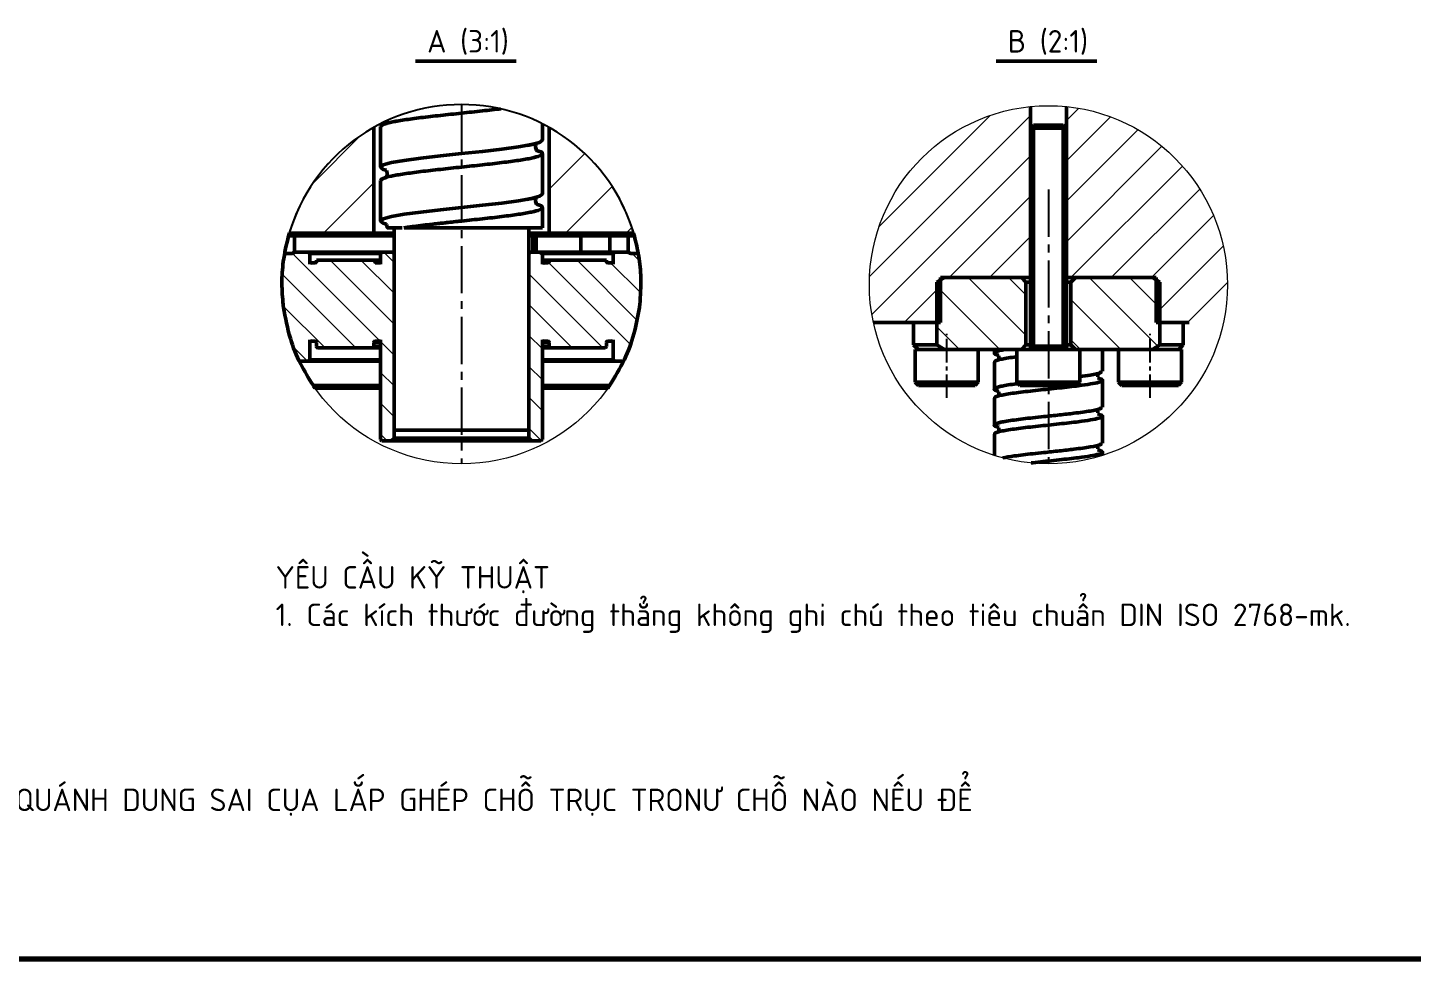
# Model space of a CAD drawing. Header units: millimetres. Extents: x -190 to 12889, y -227 to 3957.
# Drawn here: x 1974.8 to 2282.9, y 1678.5 to 1885.8 of the extents above; entities that cross this region are included whole.
import ezdxf

# ---------------------------------------------------------------- set-up
doc = ezdxf.new("R2010")
doc.units = ezdxf.units.MM
doc.header["$LTSCALE"] = 0.7
doc.linetypes.add('CENTER2', pattern=[1.125, 0.75, -0.125, 0.125, -0.125])
doc.layers.get('0').update_dxf_attribs({"color": 255})
for name, color, linetype, lineweight in [('AM_5', 10, 'Continuous', 25), ('CON', 7, 'Continuous', 50), ('DIM', 94, 'Continuous', 25), ('KHUNGBV', 5, 'Continuous', 70), ('mãnh', 7, 'Continuous', 18), ('TEXT', 7, 'Continuous', 25)]:
    doc.layers.add(name, color=color, linetype=linetype, lineweight=lineweight)
doc.styles.add('TCVN-7284', font='tcvn+7284-2003r.ttf')
doc.styles.add('TCVN7824', font='tcvn+7284-2003r.ttf', dxfattribs={"height": 3.5})
pattern_1 = [(135, (-5204.297, -5185.747), (-4.490128, -4.490128), [])]
pattern_2 = [(45, (-9038.015, -8416.864), (-6.735192, 6.735192), [])]
pattern_3 = [(135, (-9038.015, -8416.864), (-3.434948, -3.434948), [])]

# ---------------------------------------------------------------- blocks, each defined once
blk = doc.blocks.new('*U856')
at = {"layer": 'AM_5', "color": 0, "linetype": 'CENTER2', "ltscale": 20, "transparency": 16777216}
blk.add_line((0, 56.91), (0, -3.86), dxfattribs=at)
blk = doc.blocks.new('dfhjd')
at = {"layer": 'KHUNGBV', "color": 9, "ltscale": 5}
blk.add_line((7718.44, 2639.71), (6559.44, 2639.71), dxfattribs=at)
blk = doc.blocks.new('*U854')
at = {"layer": 'AM_5', "color": 0, "linetype": 'CENTER2', "ltscale": 10, "transparency": 16777216}
blk.add_line((0, -7.15), (0, 7.15), dxfattribs=at)
blk = doc.blocks.new('*U855')
at = {"layer": 'AM_5', "color": 0, "linetype": 'CENTER2', "ltscale": 10, "transparency": 16777216}
blk.add_line((0, -7.15), (0, 7.15), dxfattribs=at)
blk = doc.blocks.new('*U861')
at = {"layer": 'AM_5', "color": 0, "linetype": 'CENTER2', "ltscale": 20, "transparency": 16777216}
blk.add_line((0, 39.97), (0, -39.97), dxfattribs=at)

msp = doc.modelspace()

# ---------------------------------------------------------------- hatches: boundary and pattern name
at = {"linetype": 'Continuous', "lineweight": 18}
h = msp.add_hatch(dxfattribs=at)
h.set_pattern_fill('ANSI31', color=92, scale=2, style=0)
h.set_pattern_definition([(45, (-5204.297, -5185.747), (-4.490128, 4.490128), [])])
edge = h.paths.add_edge_path()
edge.add_line((2162.988, 1820.2115), (2177.925, 1820.2115))
edge.add_line((2177.925, 1820.2115), (2177.925, 1830.2115))
edge.add_line((2177.925, 1830.2115), (2197.925, 1830.2115))
edge.add_line((2197.925, 1830.2115), (2197.9276, 1868.238))
edge.add_arc((2201.926, 1828.6066), 39.8327, 95.761011, 192.166746)
h = msp.add_hatch(dxfattribs=at)
h.set_pattern_fill('ANSI31', color=92, scale=2, style=0)
h.set_pattern_definition([(45, (-1523.4586, 605.308), (-4.490128, 4.490128), [])])
edge = h.paths.add_edge_path()
edge.add_line((2225.925, 1820.2115), (2240.862, 1820.2115))
edge.add_arc((2201.9209, 1828.6059), 39.8356, 347.835136, 444.229997)
edge.add_line((2205.9258, 1868.2397), (2205.925, 1830.2115))
edge.add_line((2205.925, 1830.2115), (2225.925, 1830.2115))
edge.add_line((2225.925, 1830.2115), (2225.925, 1820.2115))
h = msp.add_hatch(dxfattribs=at)
h.set_pattern_fill('ANSI31', color=92, scale=3, style=0)
h.set_pattern_definition(pattern_2)
edge = h.paths.add_edge_path(flags=0)
edge.add_line((2051.8184, 1840.074), (2051.8184, 1863.6117))
edge.add_arc((2071.3184, 1828.749), 39.9457, 119.219907, 163.530214)
edge.add_line((2033.0117, 1840.074), (2051.8184, 1840.074))
h = msp.add_hatch(dxfattribs=at)
h.set_pattern_fill('ANSI31', color=92, scale=3, style=0)
h.set_pattern_definition(pattern_2)
edge = h.paths.add_edge_path(flags=0)
edge.add_arc((2071.3184, 1828.749), 39.9457, 16.469786, 60.780093)
edge.add_line((2090.8184, 1863.6117), (2090.8184, 1840.074))
edge.add_line((2090.8184, 1840.074), (2109.6251, 1840.074))
h = msp.add_hatch(dxfattribs=at)
h.set_pattern_fill('ANSI31', color=70, scale=1.53, angle=90, style=0)
h.set_pattern_definition(pattern_3)
edge = h.paths.add_edge_path(flags=0)
edge.add_line((2037.2684, 1811.574), (2037.5684, 1811.874))
edge.add_line((2037.5684, 1811.874), (2037.5684, 1816.374))
edge.add_arc((2037.8684, 1816.374), 0.3, 180, 270)
edge.add_line((2037.8684, 1816.074), (2038.7684, 1816.074))
edge.add_arc((2038.7684, 1815.774), 0.3, 0, 90, ccw=False)
edge.add_line((2039.0684, 1815.774), (2039.0684, 1814.874))
edge.add_arc((2039.3684, 1814.874), 0.3, 180, 270)
edge.add_line((2039.3684, 1814.574), (2051.5184, 1814.574))
edge.add_arc((2051.5184, 1814.874), 0.3, 270, 360)
edge.add_line((2051.8184, 1814.874), (2051.8184, 1815.774))
edge.add_arc((2052.1184, 1815.774), 0.3, 90, 180, ccw=False)
edge.add_line((2052.1184, 1816.074), (2053.0184, 1816.074))
edge.add_arc((2053.0184, 1816.374), 0.3, 270, 360)
edge.add_line((2053.3184, 1816.374), (2053.3184, 1794.174))
edge.add_line((2053.3184, 1794.174), (2053.6184, 1793.874))
edge.add_line((2053.6184, 1793.874), (2055.7184, 1793.874))
edge.add_line((2055.7184, 1793.874), (2056.3184, 1794.474))
edge.add_line((2056.3184, 1794.474), (2056.3184, 1835.574))
edge.add_line((2056.3184, 1835.574), (2056.0184, 1835.874))
edge.add_line((2056.0184, 1835.874), (2053.6184, 1835.874))
edge.add_line((2053.6184, 1835.874), (2053.3184, 1835.574))
edge.add_line((2053.3184, 1835.574), (2053.3184, 1833.174))
edge.add_arc((2053.0184, 1833.174), 0.3, 360, 450)
edge.add_line((2053.0184, 1833.474), (2052.1184, 1833.474))
edge.add_arc((2052.1184, 1833.774), 0.3, 180, 270, ccw=False)
edge.add_line((2051.8184, 1833.774), (2051.8184, 1834.074))
edge.add_line((2051.8184, 1834.074), (2039.0684, 1834.074))
edge.add_line((2039.0684, 1834.074), (2039.0684, 1833.774))
edge.add_arc((2038.7684, 1833.774), 0.3, 270, 360, ccw=False)
edge.add_line((2038.7684, 1833.474), (2037.8684, 1833.474))
edge.add_arc((2037.8684, 1833.174), 0.3, 90, 180)
edge.add_line((2037.5684, 1833.174), (2037.5684, 1835.574))
edge.add_line((2037.5684, 1835.574), (2037.2684, 1835.874))
edge.add_line((2037.2684, 1835.874), (2034.1184, 1835.874))
edge.add_line((2034.1184, 1835.874), (2033.9062, 1835.6619))
edge.add_arc((2033.6941, 1835.874), 0.3, 270, 315, ccw=False)
edge.add_line((2033.6941, 1835.574), (2031.9601, 1835.574))
edge.add_arc((2071.3184, 1828.749), 39.9457, 170.162367, 205.464971)
edge.add_line((2035.2535, 1811.574), (2037.2684, 1811.574))
h = msp.add_hatch(dxfattribs=at)
h.set_pattern_fill('ANSI31', color=70, scale=1.53, angle=90, style=0)
h.set_pattern_definition(pattern_3)
edge = h.paths.add_edge_path(flags=0)
edge.add_arc((2071.3184, 1828.749), 39.9457, 334.535029, 369.837633)
edge.add_line((2110.6767, 1835.574), (2108.9426, 1835.574))
edge.add_arc((2108.9426, 1835.874), 0.3, 225, 270, ccw=False)
edge.add_line((2108.7305, 1835.6619), (2108.5184, 1835.874))
edge.add_line((2108.5184, 1835.874), (2105.3684, 1835.874))
edge.add_line((2105.3684, 1835.874), (2105.0684, 1835.574))
edge.add_line((2105.0684, 1835.574), (2105.0684, 1833.174))
edge.add_arc((2104.7684, 1833.174), 0.3, 0, 90)
edge.add_line((2104.7684, 1833.474), (2103.8684, 1833.474))
edge.add_arc((2103.8684, 1833.774), 0.3, 180, 270, ccw=False)
edge.add_line((2103.5684, 1833.774), (2103.5684, 1834.074))
edge.add_line((2103.5684, 1834.074), (2090.8184, 1834.074))
edge.add_line((2090.8184, 1834.074), (2090.8184, 1833.774))
edge.add_arc((2090.5184, 1833.774), 0.3, 270, 360, ccw=False)
edge.add_line((2090.5184, 1833.474), (2089.6184, 1833.474))
edge.add_arc((2089.6184, 1833.174), 0.3, 90, 180)
edge.add_line((2089.3184, 1833.174), (2089.3184, 1835.574))
edge.add_line((2089.3184, 1835.574), (2089.0184, 1835.874))
edge.add_line((2089.0184, 1835.874), (2086.6184, 1835.874))
edge.add_line((2086.6184, 1835.874), (2086.3184, 1835.574))
edge.add_line((2086.3184, 1835.574), (2086.3184, 1794.474))
edge.add_line((2086.3184, 1794.474), (2086.9184, 1793.874))
edge.add_line((2086.9184, 1793.874), (2089.0184, 1793.874))
edge.add_line((2089.0184, 1793.874), (2089.3184, 1794.174))
edge.add_line((2089.3184, 1794.174), (2089.3184, 1816.374))
edge.add_arc((2089.6184, 1816.374), 0.3, 180, 270)
edge.add_line((2089.6184, 1816.074), (2090.5184, 1816.074))
edge.add_arc((2090.5184, 1815.774), 0.3, 0, 90, ccw=False)
edge.add_line((2090.8184, 1815.774), (2090.8184, 1814.874))
edge.add_arc((2091.1184, 1814.874), 0.3, 180, 270)
edge.add_line((2091.1184, 1814.574), (2103.2684, 1814.574))
edge.add_arc((2103.2684, 1814.874), 0.3, 270, 360)
edge.add_line((2103.5684, 1814.874), (2103.5684, 1815.774))
edge.add_arc((2103.8684, 1815.774), 0.3, 90, 180, ccw=False)
edge.add_line((2103.8684, 1816.074), (2104.7684, 1816.074))
edge.add_arc((2104.7684, 1816.374), 0.3, 270, 360)
edge.add_line((2105.0684, 1816.374), (2105.0684, 1811.874))
edge.add_line((2105.0684, 1811.874), (2105.3684, 1811.574))
edge.add_line((2105.3684, 1811.574), (2107.3833, 1811.574))
h = msp.add_hatch(dxfattribs=at)
h.set_pattern_fill('ANSI31', scale=2, angle=90, style=0)
h.set_pattern_definition(pattern_1)
edge = h.paths.add_edge_path(flags=0)
edge.add_line((2196.925, 1815.2115), (2196.925, 1829.2115))
edge.add_line((2196.925, 1829.2115), (2195.925, 1830.2115))
edge.add_line((2195.925, 1830.2115), (2178.7679, 1830.2115))
edge.add_spline(control_points=[(2178.7679, 1830.2115), (2178.2089, 1829.8838), (2177.6532, 1829.5502), (2177.1006, 1829.2115)], knot_values=[0.05184248, 0.05184248, 0.05184248, 0.05184248, 0.05280895, 0.05280895, 0.05280895, 0.05280895], weights=[1, 1, 1, 1], degree=3, periodic=0)
edge.add_line((2177.1006, 1829.2115), (2177.1006, 1815.2115))
edge.add_spline(control_points=[(2177.1006, 1815.2115), (2177.6532, 1814.8728), (2178.2089, 1814.5393), (2178.7679, 1814.2115)], knot_values=[0.0264124, 0.0264124, 0.0264124, 0.0264124, 0.02738315, 0.02738315, 0.02738315, 0.02738315], weights=[1, 1, 1, 1], degree=3, periodic=0)
edge.add_line((2178.7679, 1814.2115), (2195.925, 1814.2115))
edge.add_line((2195.925, 1814.2115), (2196.925, 1815.2115))
h = msp.add_hatch(dxfattribs=at)
h.set_pattern_fill('ANSI31', scale=2, angle=90, style=0)
h.set_pattern_definition(pattern_1)
edge = h.paths.add_edge_path(flags=0)
edge.add_line((2207.925, 1814.2115), (2225.0821, 1814.2115))
edge.add_spline(control_points=[(2225.0821, 1814.2115), (2225.6412, 1814.5393), (2226.1969, 1814.8728), (2226.7494, 1815.2115)], knot_values=[0.05184248, 0.05184248, 0.05184248, 0.05184248, 0.05280895, 0.05280895, 0.05280895, 0.05280895], weights=[1, 1, 1, 1], degree=3, periodic=0)
edge.add_line((2226.7494, 1815.2115), (2226.7494, 1829.2115))
edge.add_spline(control_points=[(2226.7494, 1829.2115), (2226.1969, 1829.5502), (2225.6412, 1829.8838), (2225.0821, 1830.2115)], knot_values=[0.0264124, 0.0264124, 0.0264124, 0.0264124, 0.02738315, 0.02738315, 0.02738315, 0.02738315], weights=[1, 1, 1, 1], degree=3, periodic=0)
edge.add_line((2225.0821, 1830.2115), (2207.925, 1830.2115))
edge.add_line((2207.925, 1830.2115), (2206.925, 1829.2115))
edge.add_line((2206.925, 1829.2115), (2206.925, 1815.2115))
edge.add_line((2206.925, 1815.2115), (2207.925, 1814.2115))

# ---------------------------------------------------------------- linework, layer by layer
at = {"color": 7, "linetype": 'Continuous', "lineweight": 18}
for centre, radius in [((2071.3184, 1828.749), 39.974), ((2201.925, 1828.6068), 39.8317), ((2201.925, 1828.6068), 39.8317)]:
    msp.add_circle(centre, radius, dxfattribs=at)
at = {"color": 7, "linetype": 'Continuous', "lineweight": 25}
for centre, radius, start, end in [((2071.3184, 1828.749), 39.9457, 16.469786, 163.530214), ((2052.1184, 1833.774), 0.3, 180, 270), ((2053.0184, 1833.174), 0.3, 0, 90)]:
    msp.add_arc(centre, radius, start, end, dxfattribs=at)
at = {"layer": 'CON', "ltscale": 0.2}
for p, q in [((2061.101, 1878.3159), (2083.5003, 1878.3159)), ((2190.3057, 1878.3159), (2212.705, 1878.3159))]:
    msp.add_line(p, q, dxfattribs=at)
at = {"layer": 'CON', "color": 7, "linetype": 'Continuous'}
for p, q in [((2197.9068, 1830.2115), (2197.9276, 1868.238)), ((2205.9258, 1868.2364), (2205.9198, 1830.2114)), ((2056.0489, 1864.8298), (2056.6647, 1864.952)), ((2089.3184, 1860.774), (2089.3184, 1864.4411)), ((2051.8184, 1863.6117), (2051.8184, 1840.074)), ((2053.3184, 1863.774), (2053.3184, 1854.774)), ((2090.8184, 1840.074), (2090.8184, 1863.6117)), ((2089.3184, 1848.774), (2089.3184, 1857.774)), ((2053.3184, 1851.774), (2053.3184, 1842.774)), ((2056.0489, 1852.8298), (2056.6647, 1852.952)), ((2089.3184, 1841.274), (2089.3184, 1845.774)), ((2032.8394, 1839.474), (2032.81, 1839.474)), ((2032.9822, 1840.074), (2033.0117, 1840.074)), ((2051.8184, 1840.074), (2033.0117, 1840.074)), ((2056.3184, 1840.074), (2051.8184, 1840.074)), ((2056.3184, 1841.274), (2056.3184, 1796.274)), ((2089.3184, 1841.274), (2058.5905, 1841.274)), ((2089.3184, 1841.274), (2086.3184, 1841.274)), ((2086.3184, 1796.274), (2086.3184, 1841.274)), ((2089.3184, 1841.274), (2086.3184, 1841.274)), ((2090.8184, 1840.074), (2086.3184, 1840.074)), ((2087.1696, 1835.874), (2087.1696, 1839.474)), ((2087.9682, 1839.474), (2087.1696, 1839.474)), ((2087.9682, 1835.874), (2087.9682, 1839.474)), ((2097.9215, 1839.474), (2087.9682, 1839.474)), ((2109.6251, 1840.074), (2090.8184, 1840.074)), ((2097.9215, 1835.874), (2097.9215, 1839.474)), ((2104.371, 1839.474), (2097.9215, 1839.474)), ((2108.4319, 1839.474), (2104.371, 1839.474)), ((2104.371, 1835.874), (2104.371, 1839.474)), ((2109.757, 1839.474), (2108.4319, 1839.474)), ((2109.6251, 1840.074), (2109.6546, 1840.074)), ((2109.8268, 1839.474), (2109.7974, 1839.474)), ((2031.9601, 1835.574), (2033.6941, 1835.574)), ((2033.9062, 1835.6619), (2034.1184, 1835.874)), ((2034.1184, 1835.874), (2037.2684, 1835.874)), ((2037.2684, 1835.874), (2037.5684, 1835.574)), ((2037.2684, 1835.874), (2053.6184, 1835.874)), ((2037.5684, 1835.574), (2037.5684, 1833.174)), ((2053.3184, 1835.574), (2037.5684, 1835.574)), ((2037.8684, 1833.474), (2038.7684, 1833.474)), ((2039.0684, 1833.774), (2039.0684, 1834.074)), ((2039.0684, 1834.074), (2051.8184, 1834.074)), ((2051.8184, 1833.774), (2051.8184, 1834.074)), ((2053.3184, 1834.074), (2051.8184, 1834.074)), ((2052.1184, 1833.474), (2053.0184, 1833.474)), ((2053.0184, 1833.474), (2053.3184, 1833.474)), ((2053.3184, 1835.574), (2053.6184, 1835.874)), ((2053.3184, 1833.174), (2053.3184, 1835.574)), ((2053.6184, 1835.874), (2056.0184, 1835.874)), ((2056.0184, 1835.874), (2056.3184, 1835.574)), ((2056.0184, 1835.874), (2056.3184, 1835.874)), ((2056.3184, 1794.474), (2056.3184, 1835.574)), ((2086.3184, 1835.574), (2086.6184, 1835.874)), ((2086.3184, 1835.874), (2086.6184, 1835.874)), ((2086.3184, 1835.574), (2086.3184, 1794.474)), ((2086.6184, 1835.874), (2089.0184, 1835.874)), ((2089.0184, 1835.874), (2105.3684, 1835.874)), ((2089.0184, 1835.874), (2089.3184, 1835.574)), ((2105.0684, 1835.574), (2089.3184, 1835.574)), ((2089.3184, 1835.574), (2089.3184, 1833.174)), ((2090.8184, 1834.074), (2089.3184, 1834.074)), ((2089.3184, 1833.474), (2089.6184, 1833.474)), ((2089.6184, 1833.474), (2090.5184, 1833.474)), ((2090.8184, 1834.074), (2090.8184, 1833.774)), ((2090.8184, 1834.074), (2103.5684, 1834.074)), ((2103.5684, 1834.074), (2103.5684, 1833.774)), ((2103.8684, 1833.474), (2104.7684, 1833.474)), ((2105.0684, 1835.574), (2105.3684, 1835.874)), ((2105.0684, 1833.174), (2105.0684, 1835.574)), ((2105.3684, 1835.874), (2108.5184, 1835.874)), ((2108.5184, 1835.874), (2108.7305, 1835.6619)), ((2108.9426, 1835.574), (2110.6767, 1835.574)), ((2177.1006, 1829.2115), (2178.7679, 1830.2115)), ((2177.925, 1830.2115), (2197.925, 1830.2115)), ((2177.925, 1830.2115), (2177.925, 1820.2115)), ((2178.7679, 1830.2115), (2195.925, 1830.2115)), ((2195.925, 1830.2115), (2196.925, 1829.2115)), ((2205.925, 1830.2115), (2225.925, 1830.2115)), ((2206.925, 1829.2115), (2207.925, 1830.2115)), ((2207.925, 1830.2115), (2225.0821, 1830.2115)), ((2225.0821, 1830.2115), (2226.7494, 1829.2115)), ((2225.925, 1820.2115), (2225.925, 1830.2115)), ((2177.1006, 1829.2115), (2177.1006, 1815.2115)), ((2196.925, 1815.2115), (2196.925, 1829.2115)), ((2197.925, 1829.2115), (2196.925, 1829.2115)), ((2206.925, 1829.2115), (2205.925, 1829.2115)), ((2206.925, 1829.2115), (2206.925, 1815.2115)), ((2226.7494, 1815.2115), (2226.7494, 1829.2115)), ((2031.607, 1824.174), (2031.6355, 1824.174)), ((2111.0012, 1824.174), (2111.0297, 1824.174)), ((2031.7093, 1823.574), (2031.6808, 1823.574)), ((2110.956, 1823.574), (2110.9274, 1823.574)), ((2165.1893, 1820.2115), (2162.988, 1820.2115)), ((2165.4086, 1820.2115), (2165.1893, 1820.2115)), ((2165.4086, 1820.2115), (2177.925, 1820.2115)), ((2171.925, 1820.2115), (2171.925, 1815.2115)), ((2225.925, 1820.2115), (2233.0613, 1820.2115)), ((2231.925, 1820.2115), (2231.925, 1815.9203)), ((2233.2806, 1820.2115), (2233.0613, 1820.2115)), ((2037.5684, 1816.374), (2037.5684, 1811.874)), ((2038.7684, 1816.074), (2037.8684, 1816.074)), ((2039.0684, 1814.874), (2039.0684, 1815.774)), ((2051.8184, 1814.874), (2051.8184, 1815.774)), ((2053.0184, 1816.074), (2052.1184, 1816.074)), ((2053.3184, 1816.074), (2053.0184, 1816.074)), ((2053.3184, 1794.174), (2053.3184, 1816.374)), ((2089.3184, 1816.374), (2089.3184, 1794.174)), ((2089.6184, 1816.074), (2089.3184, 1816.074)), ((2090.5184, 1816.074), (2089.6184, 1816.074)), ((2090.8184, 1815.774), (2090.8184, 1814.874)), ((2103.5684, 1815.774), (2103.5684, 1814.874)), ((2104.7684, 1816.074), (2103.8684, 1816.074)), ((2105.0684, 1811.874), (2105.0684, 1816.374)), ((2172.925, 1814.2115), (2171.925, 1815.2115)), ((2171.925, 1815.2115), (2177.1006, 1815.2115)), ((2178.7679, 1814.2115), (2177.1006, 1815.2115)), ((2196.925, 1815.2115), (2195.925, 1814.2115)), ((2196.925, 1815.2115), (2197.925, 1815.2115)), ((2205.925, 1815.2115), (2206.925, 1815.2115)), ((2207.925, 1814.2115), (2206.925, 1815.2115)), ((2226.7494, 1815.2115), (2225.0821, 1814.2115)), ((2226.7494, 1815.2115), (2231.641, 1815.2115)), ((2230.925, 1814.2115), (2231.4335, 1814.72)), ((2231.4335, 1814.72), (2231.925, 1815.2115)), ((2231.641, 1815.2115), (2231.925, 1815.2115)), ((2231.925, 1815.9203), (2231.925, 1815.2115)), ((2037.2684, 1811.574), (2035.2535, 1811.574)), ((2037.5684, 1811.874), (2037.2684, 1811.574)), ((2053.3184, 1811.574), (2037.2684, 1811.574)), ((2037.5684, 1811.874), (2053.3184, 1811.874)), ((2039.3684, 1814.574), (2051.5184, 1814.574)), ((2053.3184, 1814.574), (2051.5184, 1814.574)), ((2091.1184, 1814.574), (2089.3184, 1814.574)), ((2089.3184, 1811.874), (2105.0684, 1811.874)), ((2105.3684, 1811.574), (2089.3184, 1811.574)), ((2091.1184, 1814.574), (2103.2684, 1814.574)), ((2105.3684, 1811.574), (2105.0684, 1811.874)), ((2107.3833, 1811.574), (2105.3684, 1811.574)), ((2172.925, 1814.2115), (2172.2976, 1814.2115)), ((2172.2976, 1806.9115), (2172.2976, 1814.2115)), ((2172.2976, 1814.2115), (2186.2976, 1814.2115)), ((2172.2976, 1806.9115), (2172.2976, 1814.2115)), ((2178.7679, 1814.2115), (2172.925, 1814.2115)), ((2178.7679, 1814.2115), (2195.925, 1814.2115)), ((2186.2976, 1814.2115), (2186.2976, 1806.9115)), ((2186.2976, 1814.2115), (2186.2976, 1806.9115)), ((2189.925, 1814.2115), (2189.925, 1813.3839)), ((2194.925, 1806.9115), (2194.925, 1814.2115)), ((2194.925, 1814.2115), (2208.925, 1814.2115)), ((2207.925, 1814.2115), (2225.0821, 1814.2115)), ((2208.925, 1814.2115), (2208.925, 1806.9115)), ((2208.925, 1814.1788), (2209.1806, 1814.2115)), ((2213.925, 1809.3839), (2213.925, 1814.2115)), ((2217.5524, 1806.9115), (2217.5524, 1814.2115)), ((2217.5524, 1806.9115), (2217.5524, 1814.2115)), ((2230.925, 1814.2115), (2225.0821, 1814.2115)), ((2231.2094, 1814.2115), (2230.925, 1814.2115)), ((2231.5524, 1814.2115), (2231.2094, 1814.2115)), ((2231.5524, 1814.2115), (2231.5524, 1806.9115)), ((2189.925, 1811.3839), (2189.925, 1805.3839)), ((2038.3291, 1806.174), (2038.3635, 1806.174)), ((2038.7826, 1805.574), (2038.7478, 1805.574)), ((2053.3184, 1805.574), (2038.7826, 1805.574)), ((2103.8541, 1805.574), (2089.3184, 1805.574)), ((2103.8889, 1805.574), (2103.8541, 1805.574)), ((2104.2733, 1806.174), (2104.3076, 1806.174)), ((2172.9976, 1806.2115), (2172.2976, 1806.9115)), ((2172.2976, 1806.9115), (2186.2976, 1806.9115)), ((2172.9976, 1806.2115), (2172.2976, 1806.9115)), ((2172.2976, 1806.9115), (2186.2976, 1806.9115)), ((2172.9976, 1806.2115), (2185.5976, 1806.2115)), ((2172.9976, 1806.2115), (2185.5976, 1806.2115)), ((2186.2976, 1806.9115), (2185.5976, 1806.2115)), ((2186.2976, 1806.9115), (2185.5976, 1806.2115)), ((2195.625, 1806.2115), (2194.925, 1806.9115)), ((2194.925, 1806.9115), (2208.925, 1806.9115)), ((2195.625, 1806.2115), (2208.225, 1806.2115)), ((2208.925, 1806.9115), (2208.225, 1806.2115)), ((2213.925, 1801.3839), (2213.925, 1807.3839)), ((2218.2524, 1806.2115), (2217.5524, 1806.9115)), ((2217.5524, 1806.9115), (2231.5524, 1806.9115)), ((2218.2524, 1806.2115), (2217.5524, 1806.9115)), ((2217.5524, 1806.9115), (2231.5524, 1806.9115)), ((2218.2524, 1806.2115), (2230.8524, 1806.2115)), ((2218.2524, 1806.2115), (2230.8524, 1806.2115)), ((2226.2172, 1806.2115), (2224.5524, 1806.2115)), ((2231.5524, 1806.9115), (2230.8524, 1806.2115)), ((2231.5524, 1806.9115), (2230.8524, 1806.2115)), ((2189.925, 1803.3839), (2189.925, 1797.3839)), ((2213.925, 1796.7667), (2213.925, 1799.3839)), ((2086.3184, 1796.274), (2056.3184, 1796.274)), ((2213.925, 1793.3839), (2213.925, 1796.7667)), ((2053.6184, 1793.874), (2053.3184, 1794.174)), ((2053.6184, 1793.874), (2055.7184, 1793.874)), ((2056.3184, 1794.474), (2055.7184, 1793.874)), ((2086.9184, 1793.874), (2055.7184, 1793.874)), ((2056.3184, 1794.474), (2086.3184, 1794.474)), ((2086.9184, 1793.874), (2086.3184, 1794.474)), ((2086.9184, 1793.874), (2089.0184, 1793.874)), ((2089.3184, 1794.174), (2089.0184, 1793.874)), ((2189.925, 1795.3839), (2189.925, 1794.7998)), ((2189.925, 1794.7998), (2189.925, 1790.6256)), ((2213.925, 1790.6256), (2213.925, 1791.3839))]:
    msp.add_line(p, q, dxfattribs=at)
at = {"layer": 'CON', "color": 6, "linetype": 'Continuous'}
for p, q in [((2197.925, 1863.4347), (2198.625, 1864.1347)), ((2198.625, 1864.1347), (2205.225, 1864.1347)), ((2205.225, 1864.1347), (2205.925, 1863.4347)), ((2197.925, 1814.2115), (2197.925, 1863.4347)), ((2197.925, 1863.4347), (2205.925, 1863.4347)), ((2205.925, 1814.2115), (2205.925, 1863.4347))]:
    msp.add_line(p, q, dxfattribs=at)
at = {"layer": 'CON', "color": 8, "linetype": 'Continuous'}
for p, q in [((2198.625, 1814.9115), (2198.625, 1864.1347)), ((2205.225, 1814.9115), (2205.225, 1864.1347)), ((2034.2048, 1839.474), (2033.0016, 1839.474)), ((2034.2048, 1835.874), (2034.2048, 1839.474)), ((2056.3184, 1839.474), (2034.2048, 1839.474)), ((2087.1696, 1839.474), (2086.3184, 1839.474)), ((2108.4319, 1835.874), (2108.4319, 1839.474)), ((2051.8184, 1833.774), (2053.3184, 1833.774)), ((2089.3184, 1833.774), (2090.8184, 1833.774)), ((2053.3184, 1815.774), (2051.8184, 1815.774)), ((2051.8184, 1814.874), (2053.3184, 1814.874)), ((2090.8184, 1815.774), (2089.3184, 1815.774)), ((2089.3184, 1814.874), (2090.8184, 1814.874)), ((2197.925, 1814.2115), (2198.625, 1814.9115)), ((2197.925, 1814.9115), (2205.925, 1814.9115)), ((2205.225, 1814.9115), (2205.925, 1814.2115)), ((2038.3291, 1806.174), (2053.3184, 1806.174)), ((2089.3184, 1806.174), (2104.3076, 1806.174))]:
    msp.add_line(p, q, dxfattribs=at)
at = {"layer": 'CON', "ltscale": 5}
for p, q in [((2217.9887, 1678.5357), (2277.9887, 1678.5357)), ((2262.9887, 1678.5357), (2277.9887, 1678.5357)), ((2277.9887, 1678.5357), (2304.2387, 1678.5357))]:
    msp.add_line(p, q, dxfattribs=at)
at = {"layer": 'CON', "color": 7, "linetype": 'Continuous', "flags": 128}
for points in [[(2054.609, 1854.0857), (2053.9317, 1854.274), (2053.3184, 1854.774), (2053.9317, 1855.274), (2055.7299, 1855.774), (2058.5905, 1856.274), (2062.3184, 1856.774), (2066.6596, 1857.274), (2071.3184, 1857.774), (2075.9771, 1858.274), (2080.3184, 1858.774), (2084.0463, 1859.274), (2086.9068, 1859.774), (2088.705, 1860.274), (2089.3184, 1860.774), (2089.3184, 1860.774)], [(2054.609, 1842.0857), (2053.9317, 1842.274), (2053.3184, 1842.774), (2053.9317, 1843.274), (2055.7299, 1843.774), (2058.5905, 1844.274), (2062.3184, 1844.774), (2066.6596, 1845.274), (2071.3184, 1845.774), (2075.9771, 1846.274), (2080.3184, 1846.774), (2084.0463, 1847.274), (2086.9068, 1847.774), (2088.705, 1848.274), (2089.3184, 1848.774), (2089.3184, 1848.774)]]:
    msp.add_lwpolyline(points, dxfattribs=at)
at = {"layer": 'CON', "color": 7, "linetype": 'Continuous'}
for centre, radius, start, end in [((2033.6518, 1839.522), 0.5551, 355.042454, 83.985456), ((2108.9849, 1839.522), 0.5551, 96.014544, 184.957546), ((2033.6941, 1835.874), 0.3, 270, 315), ((2037.8684, 1833.174), 0.3, 90, 180), ((2038.7684, 1833.774), 0.3, 270, 360), ((2089.6184, 1833.174), 0.3, 90, 180), ((2090.5184, 1833.774), 0.3, 270, 0), ((2103.8684, 1833.774), 0.3, 180, 270), ((2104.7684, 1833.174), 0.3, 0, 90), ((2108.9426, 1835.874), 0.3, 225, 270), ((2037.8684, 1816.374), 0.3, 180, 270), ((2038.7684, 1815.774), 0.3, 0, 90), ((2039.3684, 1814.874), 0.3, 180, 270), ((2051.5184, 1814.874), 0.3, 270, 0), ((2052.1184, 1815.774), 0.3, 90, 180), ((2053.0184, 1816.374), 0.3, 270, 0), ((2089.6184, 1816.374), 0.3, 180, 270), ((2090.5184, 1815.774), 0.3, 0, 90), ((2091.1184, 1814.874), 0.3, 180, 270), ((2103.2684, 1814.874), 0.3, 270, 0), ((2103.8684, 1815.774), 0.3, 90, 180), ((2104.7684, 1816.374), 0.3, 270, 0)]:
    msp.add_arc(centre, radius, start, end, dxfattribs=at)
for points, knots in [([(2053.3184, 1863.774), (2053.4378, 1863.9407), (2053.6766, 1864.274), (2055.5657, 1864.774), (2058.4402, 1865.274), (2062.216, 1865.774), (2066.6058, 1866.274), (2071.3184, 1866.774), (2075.946, 1867.265), (2078.8, 1867.5894), (2080.0975, 1867.7471)], [0, 0, 0, 0, 0.075146632, 0.150293264, 0.225439896, 0.300586528, 0.37573316, 0.450879792, 0.526026424, 0.597123397, 0.597123397, 0.597123397, 0.597123397]), ([(2054.8063, 1865.1533), (2054.7947, 1865.0366), (2054.7366, 1864.759), (2054.5695, 1864.5053), (2054.4274, 1864.3793), (2054.4649, 1864.3983), (2054.4815, 1864.4067)], [0.583694636, 0.583694636, 0.583694636, 0.583694636, 0.687773388, 0.831391318, 0.925388428, 1, 1, 1, 1]), ([(2053.3184, 1851.774), (2053.4378, 1851.9407), (2053.6766, 1852.274), (2055.5657, 1852.774), (2058.4402, 1853.274), (2062.216, 1853.774), (2066.6058, 1854.274), (2071.3184, 1854.774), (2076.0307, 1855.274), (2080.4215, 1855.774), (2084.1935, 1856.274), (2087.0822, 1856.774), (2088.9187, 1857.274), (2089.4731, 1857.774), (2089.1854, 1858.1586), (2088.349, 1858.3765), (2088.1524, 1858.4277)], [0, 0, 0, 0, 0.075146632, 0.150293264, 0.225439896, 0.300586528, 0.37573316, 0.450879792, 0.526026424, 0.601173056, 0.676319688, 0.75146632, 0.826612952, 0.901759584, 0.976906216, 1, 1, 1, 1]), ([(2088.1818, 1858.3949), (2088.1797, 1858.3976), (2088.1739, 1858.405), (2087.8252, 1858.7803), (2087.8054, 1859.5472), (2087.9755, 1859.8936), (2088.0187, 1859.9942), (2087.9298, 1860.0063), (2087.5882, 1859.9283), (2086.9561, 1859.7778), (2086.2548, 1859.6459), (2085.9068, 1859.5805)], [0, 0, 0, 0, 0.05204269, 0.14133941, 0.27541777, 0.34215533, 0.42837371, 0.53890721, 0.67479489, 0.83860681, 1, 1, 1, 1]), ([(2054.621, 1854.0344), (2054.6076, 1854.0291), (2054.5836, 1854.0196), (2054.8595, 1853.5283), (2054.7811, 1852.8265), (2054.5695, 1852.5053), (2054.4274, 1852.3793), (2054.4649, 1852.3983), (2054.4815, 1852.4067)], [0, 0, 0, 0, 0.27410408, 0.49279809, 0.68777339, 0.83139132, 0.92538843, 1, 1, 1, 1]), ([(2058.5905, 1841.274), (2059.7856, 1841.4407), (2062.1758, 1841.774), (2066.6166, 1842.274), (2071.3155, 1842.774), (2076.0315, 1843.274), (2080.4213, 1843.774), (2084.1936, 1844.274), (2087.0822, 1844.774), (2088.9187, 1845.274), (2089.4731, 1845.774), (2089.1854, 1846.1586), (2088.349, 1846.3765), (2088.1524, 1846.4277)], [0, 0, 0, 0, 0.09701846, 0.19403693, 0.29105539, 0.38807386, 0.48509232, 0.58211079, 0.67912925, 0.77614772, 0.87316618, 0.97018465, 1, 1, 1, 1]), ([(2088.1818, 1846.3949), (2088.1797, 1846.3976), (2088.1739, 1846.405), (2087.8252, 1846.7803), (2087.8054, 1847.5472), (2087.9755, 1847.8936), (2088.0187, 1847.9942), (2087.9298, 1848.0063), (2087.5882, 1847.9283), (2086.9561, 1847.7778), (2086.2548, 1847.6459), (2085.9068, 1847.5805)], [0, 0, 0, 0, 0.05204269, 0.14133941, 0.27541777, 0.34215533, 0.42837371, 0.53890721, 0.67479489, 0.83860681, 1, 1, 1, 1]), ([(2064.9433, 1842.0856), (2064.9591, 1842.0874), (2065.9045, 1842.199), (2068.0579, 1842.4218), (2070.2141, 1842.6547), (2071.333, 1842.7756)], [0, 0, 0, 0, 0.00815086, 0.48533285, 1, 1, 1, 1]), ([(2031.6355, 1824.174), (2031.5107, 1825.7417), (2031.257, 1828.9271), (2031.5949, 1834.1489), (2032.3976, 1837.5837), (2032.8394, 1839.474)], [0, 0, 0, 0, 0.3035064, 0.61669422, 1, 1, 1, 1]), ([(2033.0117, 1840.074), (2033.01, 1840.0684), (2033.007, 1840.0581), (2032.982, 1839.9732), (2032.9488, 1839.8593), (2032.9115, 1839.7296), (2032.8737, 1839.5967), (2032.8502, 1839.5125), (2032.8394, 1839.474)], [0, 0, 0, 0, 0.25312554, 0.46147408, 0.6198836, 0.75333027, 0.88705098, 1, 1, 1, 1]), ([(2054.621, 1842.0344), (2054.6013, 1842.0283), (2054.5658, 1842.0174), (2054.8411, 1841.6336), (2054.7955, 1841.3329), (2054.7864, 1841.2729)], [0, 0, 0, 0, 0.50089916, 0.90054168, 1, 1, 1, 1]), ([(2058.1597, 1841.274), (2058.0929, 1841.274), (2057.3652, 1841.274), (2056.0761, 1841.274), (2055.1134, 1841.274), (2054.7302, 1841.274), (2054.8265, 1841.274), (2054.8302, 1841.274)], [0, 0, 0, 0, 0.03735546, 0.40691766, 0.6932943, 0.98820202, 1, 1, 1, 1]), ([(2058.5314, 1841.2673), (2059.0598, 1841.3434), (2060.2183, 1841.5103), (2062.3672, 1841.7872), (2064.0684, 1841.9842), (2064.9433, 1842.0856)], [0, 0, 0, 0, 0.28934181, 0.6345278, 1, 1, 1, 1]), ([(2087.7096, 1840.074), (2087.7072, 1840.074), (2087.6436, 1840.0737), (2087.5236, 1840.049), (2087.3715, 1839.9544), (2087.2589, 1839.8194), (2087.1842, 1839.6562), (2087.1745, 1839.5348), (2087.1696, 1839.474)], [0, 0, 0, 0, 0.00898585, 0.24149757, 0.4542617, 0.6424534, 0.82104021, 1, 1, 1, 1]), ([(2088.512, 1840.074), (2088.5095, 1840.074), (2088.4483, 1840.0737), (2088.3296, 1840.0504), (2088.1766, 1839.959), (2088.0606, 1839.8236), (2087.9833, 1839.6584), (2087.9733, 1839.5355), (2087.9682, 1839.474)], [0, 0, 0, 0, 0.00925551, 0.22926349, 0.44289013, 0.63439017, 0.81702609, 1, 1, 1, 1]), ([(2098.1453, 1840.074), (2098.1441, 1840.074), (2098.1231, 1840.0737), (2098.0778, 1840.0552), (2098.0155, 1839.9754), (2097.9634, 1839.839), (2097.9283, 1839.6669), (2097.9238, 1839.5383), (2097.9215, 1839.474)], [0, 0, 0, 0, 0.01082291, 0.18602028, 0.40134771, 0.60440519, 0.80210598, 1, 1, 1, 1]), ([(2104.6325, 1840.074), (2104.6312, 1840.074), (2104.605, 1840.0737), (2104.5506, 1840.0536), (2104.4775, 1839.9697), (2104.4184, 1839.8336), (2104.3788, 1839.6639), (2104.3736, 1839.5373), (2104.371, 1839.474)], [0, 0, 0, 0, 0.01011221, 0.20106357, 0.41602414, 0.61508817, 0.80742052, 1, 1, 1, 1]), ([(2109.7974, 1839.474), (2109.7875, 1839.5092), (2109.7644, 1839.592), (2109.7271, 1839.7232), (2109.6915, 1839.847), (2109.6589, 1839.9592), (2109.6307, 1840.0549), (2109.6271, 1840.067), (2109.6251, 1840.074)], [0, 0, 0, 0, 0.10353017, 0.24334273, 0.373483, 0.50691931, 0.71528127, 1, 1, 1, 1]), ([(2109.7974, 1839.474), (2110.1592, 1837.9787), (2110.8924, 1834.9488), (2111.399, 1829.7583), (2111.1424, 1826.156), (2111.0012, 1824.174)], [0, 0, 0, 0, 0.304711809, 0.617437625, 1, 1, 1, 1]), ([(2031.6355, 1824.174), (2031.6412, 1824.1258), (2031.6524, 1824.0291), (2031.6701, 1823.8834), (2031.6877, 1823.7416), (2031.7039, 1823.6157), (2031.7091, 1823.5759), (2031.7093, 1823.5742), (2031.7093, 1823.574)], [0, 0, 0, 0, 0.12725766, 0.25492202, 0.41376251, 0.63463595, 0.95524017, 1, 1, 1, 1]), ([(2110.9274, 1823.574), (2110.9284, 1823.5815), (2110.9302, 1823.595), (2110.9436, 1823.6993), (2110.9602, 1823.8307), (2110.978, 1823.9767), (2110.992, 1824.0946), (2110.9996, 1824.1598), (2111.0012, 1824.174)], [0, 0, 0, 0, 0.28907006, 0.51681916, 0.69007193, 0.82567, 0.96193645, 1, 1, 1, 1]), ([(2038.3635, 1806.174), (2037.358, 1807.7862), (2035.326, 1811.0445), (2032.9656, 1816.8221), (2032.1459, 1821.2275), (2031.7093, 1823.574)], [0, 0, 0, 0, 0.31401658, 0.63461888, 1, 1, 1, 1]), ([(2110.9274, 1823.574), (2110.5715, 1821.5775), (2109.8457, 1817.5068), (2107.6282, 1811.6294), (2105.4394, 1808.0702), (2104.2733, 1806.174)], [0, 0, 0, 0, 0.310211651, 0.632509703, 1, 1, 1, 1]), ([(2190.9163, 1812.9004), (2190.7436, 1812.9375), (2189.7904, 1813.1418), (2189.824, 1813.5141), (2190.643, 1813.9122), (2192.1306, 1814.1448), (2192.5569, 1814.2115)], [0, 0, 0, 0, 0.08446709, 0.466308405, 0.847045324, 1, 1, 1, 1]), ([(2190.1018, 1811.3839), (2190.0487, 1811.4272), (2189.7902, 1811.6375), (2191.2413, 1812.0116), (2193.1295, 1812.3661), (2194.7263, 1812.5568), (2194.925, 1812.5805)], [0, 0, 0, 0, 0.10790508, 0.52435718, 0.94080929, 1, 1, 1, 1]), ([(2190.9108, 1812.7958), (2190.8984, 1812.7967), (2190.8243, 1812.8022), (2191.0517, 1812.4511), (2190.7073, 1811.9671), (2190.9059, 1812.0061), (2190.9306, 1812.011)], [0, 0, 0, 0, 0.05995135, 0.35780222, 0.92006991, 1, 1, 1, 1]), ([(2208.925, 1808.1921), (2209.732, 1808.2978), (2211.809, 1808.5696), (2213.637, 1808.9684), (2213.715, 1809.2598), (2213.7482, 1809.3839)], [0, 0, 0, 0, 0.26729105, 0.68799071, 1, 1, 1, 1]), ([(2212.877, 1808.0675), (2212.9077, 1808.0898), (2212.9929, 1808.1515), (2212.8926, 1808.6558), (2212.7206, 1808.6933), (2212.713, 1808.6949)], [0, 0, 0, 0, 0.34977343, 0.97123877, 1, 1, 1, 1]), ([(2038.3635, 1806.174), (2038.3682, 1806.1671), (2038.4083, 1806.1085), (2038.4823, 1806.0013), (2038.581, 1805.8596), (2038.6613, 1805.7452), (2038.721, 1805.6608), (2038.7659, 1805.5975), (2038.7814, 1805.5758), (2038.7824, 1805.5743), (2038.7826, 1805.574)], [0, 0, 0, 0, 0.0262987, 0.22224946, 0.38121256, 0.50981397, 0.63874414, 0.76224617, 0.94728635, 1, 1, 1, 1]), ([(2103.8541, 1805.574), (2103.8543, 1805.5742), (2103.855, 1805.5752), (2103.8686, 1805.5943), (2103.9154, 1805.6602), (2103.9796, 1805.7511), (2104.0623, 1805.8689), (2104.1644, 1806.0155), (2104.2341, 1806.1169), (2104.2733, 1806.174)], [0, 0, 0, 0, 0.03745725, 0.22509468, 0.36360865, 0.50291699, 0.62659325, 0.78993912, 1, 1, 1, 1]), ([(2190.9163, 1804.9004), (2190.7441, 1804.9375), (2189.7937, 1805.1418), (2189.748, 1805.514), (2191.1188, 1806.0117), (2193.1375, 1806.3668), (2194.7374, 1806.5581), (2194.9413, 1806.5825)], [0, 0, 0, 0, 0.06581521, 0.36333896, 0.66000219, 0.95666542, 1, 1, 1, 1]), ([(2190.1018, 1803.3839), (2190.0492, 1803.4272), (2189.7935, 1803.6375), (2191.1772, 1804.0114), (2194.1196, 1804.5092), (2198.3971, 1805.0114), (2203.1709, 1805.5143), (2206.9234, 1805.9184), (2209.8304, 1806.2907), (2212.0117, 1806.6202), (2213.7217, 1807.0478), (2214.2574, 1807.4684), (2213.2765, 1807.7551), (2212.8644, 1807.8755)], [0, 0, 0, 0, 0.02877782, 0.1398438, 0.25090978, 0.36229793, 0.47368607, 0.58475206, 0.63418935, 0.72088944, 0.807893, 0.91928114, 1, 1, 1, 1]), ([(2190.9108, 1804.7958), (2190.8984, 1804.7967), (2190.8243, 1804.8022), (2191.0517, 1804.4511), (2190.7073, 1803.9671), (2190.9059, 1804.0061), (2190.9306, 1804.011)], [0, 0, 0, 0, 0.05995135, 0.35780222, 0.92006991, 1, 1, 1, 1]), ([(2190.9163, 1796.9004), (2190.744, 1796.9375), (2189.793, 1797.1418), (2189.7633, 1797.5139), (2191.0639, 1798.0117), (2194.1482, 1798.5084), (2197.7221, 1798.9339), (2201.2212, 1799.3069), (2204.3929, 1799.644), (2208.0876, 1800.0541), (2211.4292, 1800.5092), (2213.6549, 1800.9684), (2213.7203, 1801.2598), (2213.7482, 1801.3839)], [0, 0, 0, 0, 0.02469418, 0.13632653, 0.247636, 0.35894547, 0.47057781, 0.52910544, 0.61180902, 0.69426675, 0.80557622, 0.91720857, 1, 1, 1, 1]), ([(2190.1018, 1795.3839), (2190.0492, 1795.4272), (2189.7935, 1795.6375), (2191.1772, 1796.0114), (2194.1196, 1796.5092), (2198.3971, 1797.0114), (2203.1709, 1797.5143), (2206.9234, 1797.9184), (2209.8304, 1798.2907), (2212.0117, 1798.6202), (2213.7217, 1799.0478), (2214.2574, 1799.4684), (2213.2765, 1799.7551), (2212.8644, 1799.8755)], [0, 0, 0, 0, 0.02877782, 0.1398438, 0.25090978, 0.36229793, 0.47368607, 0.58475206, 0.63418935, 0.72088944, 0.807893, 0.91928114, 1, 1, 1, 1]), ([(2212.877, 1800.0675), (2212.9077, 1800.0898), (2212.9929, 1800.1515), (2212.8926, 1800.6558), (2212.7206, 1800.6933), (2212.713, 1800.6949)], [0, 0, 0, 0, 0.349773434, 0.971238771, 1, 1, 1, 1]), ([(2190.9108, 1796.7958), (2190.8984, 1796.7967), (2190.8243, 1796.8022), (2191.0517, 1796.4511), (2190.7073, 1795.9671), (2190.9059, 1796.0061), (2190.9306, 1796.011)], [0, 0, 0, 0, 0.05995135, 0.35780222, 0.92006991, 1, 1, 1, 1]), ([(2191.7549, 1790.0953), (2192.4427, 1790.2329), (2194.3864, 1790.5368), (2197.7221, 1790.9339), (2201.2212, 1791.3069), (2204.3929, 1791.644), (2208.0876, 1792.0541), (2211.4292, 1792.5092), (2213.6549, 1792.9684), (2213.7203, 1793.2598), (2213.7482, 1793.3839)], [0.266399533, 0.266399533, 0.266399533, 0.266399533, 0.358945466, 0.470577809, 0.529105445, 0.611809024, 0.694266752, 0.805576223, 0.917208566, 1, 1, 1, 1]), ([(2198.0521, 1788.9638), (2198.1939, 1788.9797), (2199.8387, 1789.1633), (2203.1709, 1789.5143), (2206.9234, 1789.9184), (2209.8304, 1790.2907), (2212.0117, 1790.6202), (2213.7217, 1791.0478), (2214.2574, 1791.4684), (2213.2765, 1791.7551), (2212.8644, 1791.8755)], [0.351721166, 0.351721166, 0.351721166, 0.351721166, 0.362297928, 0.473686075, 0.584752056, 0.634189353, 0.720889438, 0.807892998, 0.919281145, 1, 1, 1, 1]), ([(2212.877, 1792.0675), (2212.9077, 1792.0898), (2212.9929, 1792.1515), (2212.8926, 1792.6558), (2212.7206, 1792.6933), (2212.713, 1792.6949)], [0, 0, 0, 0, 0.34977343, 0.97123877, 1, 1, 1, 1])]:
    msp.add_open_spline(points, degree=3, knots=knots, dxfattribs=at)
at = {"layer": 'mãnh', "ltscale": 5}
msp.add_line((2187.9887, 1678.5357), (2326.7387, 1678.5357), dxfattribs=at)

# ---------------------------------------------------------------- block references
at = {"layer": 'AM_5', "xscale": 0.75, "yscale": 0.75, "zscale": 0.75}
msp.add_blockref('dfhjd', (-3323.3385, -301.25), dxfattribs=at)
at = {"layer": 'AM_5', "linetype": 'CENTER2', "ltscale": 20}
for name, p in [('*U861', (2071.3184, 1828.749)), ('*U856', (2201.925, 1792.8678))]:
    msp.add_blockref(name, p, dxfattribs=at)
at = {"layer": 'AM_5', "linetype": 'CENTER2', "ltscale": 10}
for name, p in [('*U854', (2179.2976, 1810.5615)), ('*U855', (2224.5524, 1810.5615))]:
    msp.add_blockref(name, p, dxfattribs=at)

# ---------------------------------------------------------------- texts
at = {"layer": 'DIM', "ltscale": 0.2, "insert": (1932.8628, 1716.5026), "char_height": 5, "attachment_point": 1, "style": 'TCVN7824'}
msp.add_mtext_dynamic_manual_height_columns('KHÔNG BIẾT QUÁNH DUNG SAI CỤA LẮP GHÉP CHỖ TRỤC TRONƯ CHỖ NÀO NẾU ĐỂ NHƯ NÀY', width=266.658377, gutter_width=17.5, heights=[0], dxfattribs=at)
at = {"layer": 'TEXT', "ltscale": 0.2, "char_height": 5, "attachment_point": 1, "style": 'TCVN7824'}
for s, insert in [('A (3:1)', (2063.6891, 1885.2635)), ('B (2:1)', (2192.8939, 1885.2635))]:
    msp.add_mtext_dynamic_manual_height_columns(s, width=20.650366, gutter_width=17.5, heights=[0], dxfattribs=dict(at, insert=insert))
at = {"layer": 'TEXT', "ltscale": 0.7, "insert": (2029.9713, 1766.0043), "char_height": 5, "attachment_point": 1, "style": 'TCVN-7284'}
msp.add_mtext_dynamic_manual_height_columns('YÊU CẦU KỸ THUẬT\\P1. Các kích thước đường thẳng không ghi chú theo tiêu chuẩn DIN ISO 2768-mk.', width=273.127527, gutter_width=3444.1823, heights=[41.7268], dxfattribs=at)

doc.saveas('drawing.dxf')
